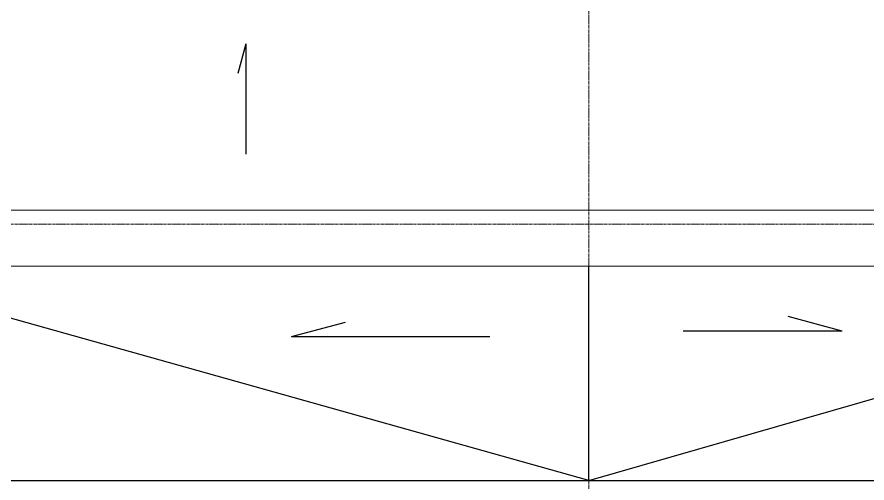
# Model space of a CAD drawing. Header units: millimetres. Extents: x 0 to 79600, y 0 to 55400.
# Drawn here: x 37344 to 41900, y 27415 to 29911 of the extents above; entities that cross this region are included whole.
import ezdxf

# ---------------------------------------------------------------- set-up
doc = ezdxf.new("R2010")
doc.units = ezdxf.units.MM
doc.header["$LTSCALE"] = 50
doc.linetypes.add('CENTER', pattern=[2, 1.25, -0.25, 0.25, -0.25])
doc.linetypes.add('JIS_02_1.0', pattern=[2, 1, -1])
doc.layers.add('GRID', color=7, linetype='CENTER', lineweight=5)
for name, color, linetype in [('kutai', 7, 'Continuous'), ('kutai3', 253, 'Continuous'), ('kutai4', 252, 'JIS_02_1.0')]:
    doc.layers.add(name, color=color, linetype=linetype)

msp = doc.modelspace()

# ---------------------------------------------------------------- linework, layer by layer
at = {"layer": 'GRID', "ltscale": 0.2}
for p, q in [((40409.6, 9850.7), (40409.6, 40454.4)), ((11233.6, 28802.1), (50809.6, 28802.1))]:
    msp.add_line(p, q, dxfattribs=at)
at = {"layer": 'kutai', "lineweight": 20}
for p, q in [((46899.6, 28877.1), (36616.1, 28877.1)), ((46599.6, 28577.1), (36309.6, 28577.1))]:
    msp.add_line(p, q, dxfattribs=at)
at = {"layer": 'kutai3'}
for p, q in [((38569.9, 29768.3), (38527.3, 29609.3)), ((38569.9, 29768.3), (38569.9, 29176.6)), ((40409.6, 27427.1), (36309.6, 28577.1)), ((40409.6, 27447.7), (40409.6, 28577.1)), ((40409.6, 27427.1), (44059.6, 28477.1)), ((41766.6, 28228.5), (41476.8, 28306.1)), ((38815, 28199.4), (39104.7, 28277)), ((41766.6, 28228.5), (40914.7, 28228.5)), ((38815, 28199.4), (39879, 28199.4)), ((40409.6, 27427.1), (40409.6, 27447.7))]:
    msp.add_line(p, q, dxfattribs=at)
at = {"layer": 'kutai4', "linetype": 'Continuous'}
msp.add_line((35184.6, 27427.1), (44234.6, 27427.1), dxfattribs=at)

doc.saveas('drawing.dxf')
